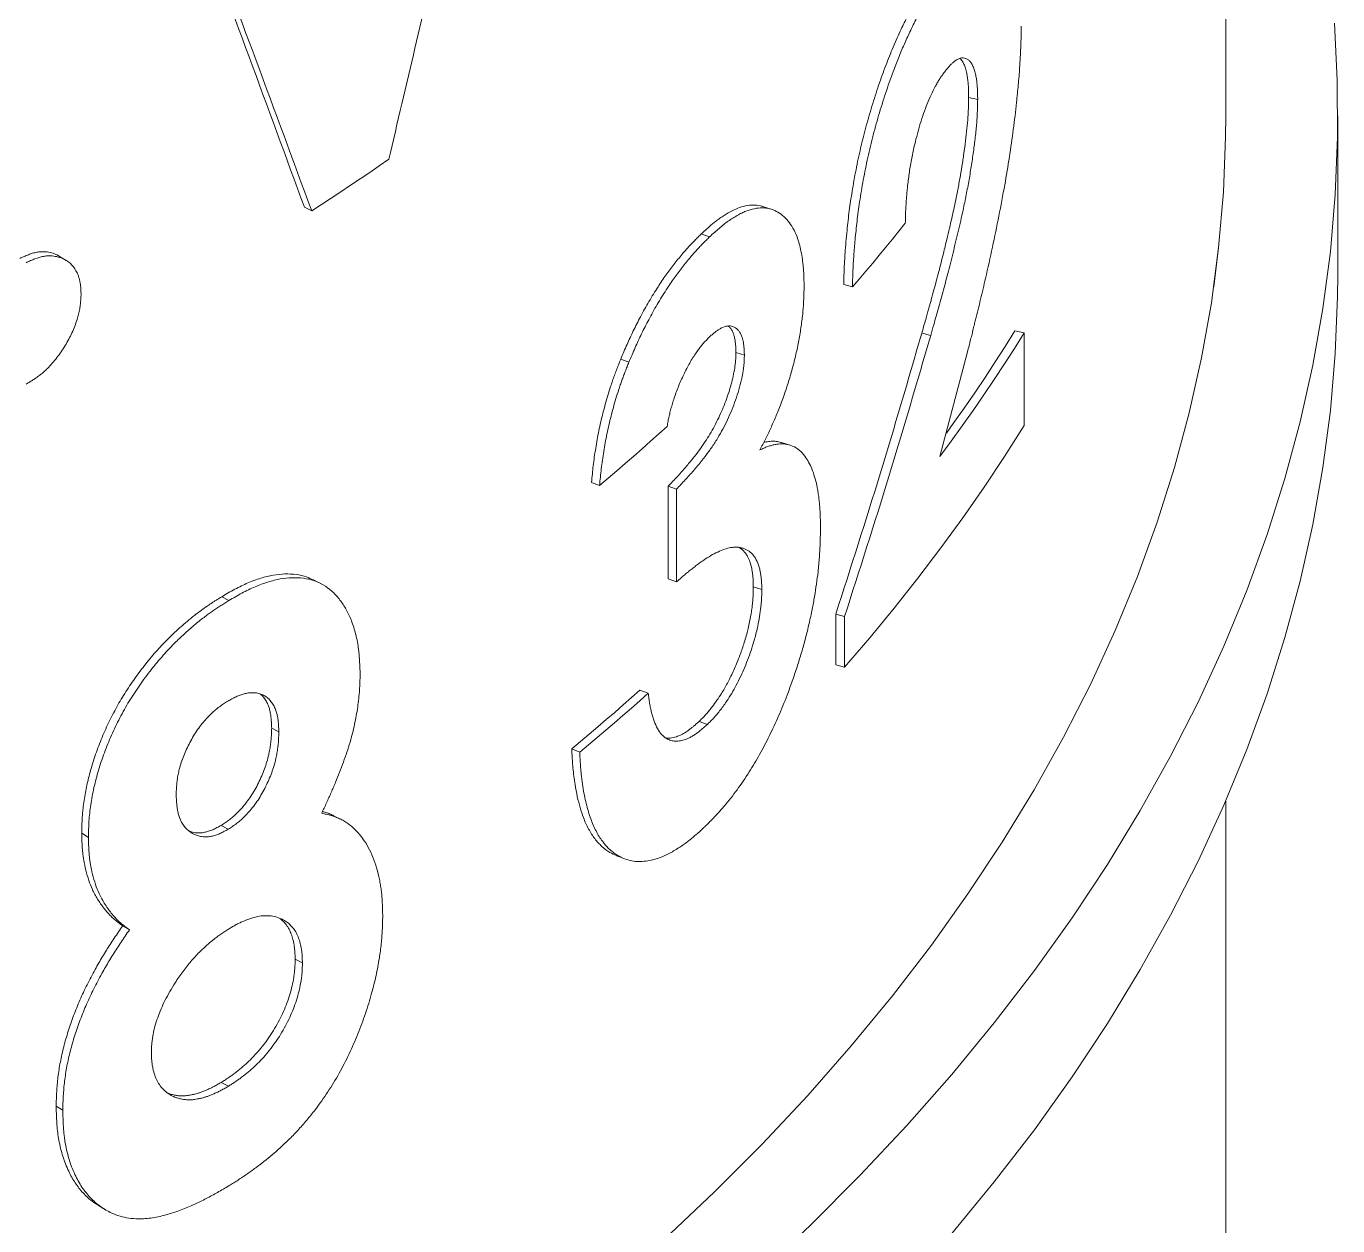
# Model space of a CAD drawing. Header units: millimetres. Extents: x 26816 to 90584, y 11074 to 56542.
# Drawn here: x 45334 to 45873, y 49420 to 49912 of the extents above; entities that cross this region are included whole.
import ezdxf

# ---------------------------------------------------------------- set-up
doc = ezdxf.new("R2010")
doc.units = ezdxf.units.MM
doc.layers.add('MAU_CAM', color=30, linetype='Continuous')
doc.layers.add('MAU_XANH_LUC', color=102, linetype='Continuous')

msp = doc.modelspace()

# ---------------------------------------------------------------- linework, layer by layer
at = {"layer": 'MAU_CAM', "linetype": 'Continuous', "lineweight": 0}
for p, q in [((45826.78, 49875.35), (45826.78, 50818.75)), ((45872.78, 49810.03), (45872.78, 49875.35)), ((45826.78, 48650.54), (45826.78, 49593.94))]:
    msp.add_line(p, q, dxfattribs=at)
at = {"layer": 'MAU_CAM', "linetype": 'Continuous', "lineweight": 0, "flags": 128}
for points in [[(45635.02, 49399.79), (45656.22, 49419.81), (45676.5, 49440.14), (45695.85, 49460.77), (45714.25, 49481.68), (45731.7, 49502.87), (45748.17, 49524.32), (45763.66, 49546), (45778.16, 49567.92), (45791.66, 49590.05), (45804.14, 49612.37), (45815.6, 49634.88), (45826.04, 49657.56), (45835.44, 49680.38), (45843.79, 49703.34), (45851.1, 49726.42), (45857.35, 49749.6), (45862.55, 49772.86), (45866.69, 49796.2), (45869.76, 49819.59), (45871.76, 49843.02), (45872.7, 49866.48), (45872.57, 49889.94), (45871.37, 49913.39)], [(45596.1, 49413.94), (45616.66, 49433.36), (45636.34, 49453.08), (45655.12, 49473.1), (45672.97, 49493.4), (45689.9, 49513.95), (45705.88, 49534.76), (45720.91, 49555.8), (45734.98, 49577.07), (45748.07, 49598.54), (45760.18, 49620.2), (45771.31, 49642.04), (45781.43, 49664.04), (45790.55, 49686.18), (45798.65, 49708.46), (45805.74, 49730.85), (45811.81, 49753.34), (45816.86, 49775.91), (45820.87, 49798.56), (45823.85, 49821.25), (45825.79, 49843.99), (45826.7, 49866.74), (45826.78, 49875.35)], [(45821.84, 49805.11), (45823.85, 49821.25), (45825.79, 49843.99), (45826.7, 49866.74), (45826.78, 49875.35)], [(45714.25, 49416.36), (45731.7, 49437.55), (45748.17, 49458.99), (45763.66, 49480.68), (45778.16, 49502.6), (45791.66, 49524.73), (45804.14, 49547.05), (45815.6, 49569.56), (45826.04, 49592.23), (45835.44, 49615.06), (45843.79, 49638.01), (45851.1, 49661.09), (45857.35, 49684.27), (45862.55, 49707.54), (45866.69, 49730.88), (45869.76, 49754.27), (45871.76, 49777.7), (45872.7, 49801.16), (45872.78, 49810.03)]]:
    msp.add_lwpolyline(points, dxfattribs=at)
at = {"layer": 'MAU_XANH_LUC', "linetype": 'Continuous', "lineweight": 0}
for p, q in [((45724.91, 49882.01), (45721.2, 49882.87)), ((45451.4, 49836.23), (45448.41, 49837.77)), ((45614.83, 49825.63), (45611.41, 49826.82)), ((45673.45, 49805.03), (45669.87, 49806.06)), ((45705.62, 49785.14), (45701.95, 49786.07)), ((45743.99, 49786.23), (45740.22, 49787)), ((45743.99, 49786.23), (45743.99, 49748.12)), ((45629.09, 49776.98), (45625.63, 49778.14)), ((45720.73, 49778.42), (45709.42, 49735.47)), ((45581.66, 49774.12), (45578.32, 49775.4)), ((45569.64, 49723.5), (45566.34, 49724.8)), ((45597.81, 49685.12), (45597.81, 49723.22)), ((45601.2, 49721.99), (45597.81, 49723.22)), ((45601.2, 49683.89), (45601.2, 49721.99)), ((45601.2, 49683.89), (45597.81, 49685.12)), ((45636.25, 49680.82), (45632.77, 49681.96)), ((45417.34, 49676.27), (45414.44, 49677.86)), ((45666.65, 49649.94), (45666.65, 49670.73)), ((45670.22, 49669.69), (45666.65, 49670.73)), ((45670.22, 49648.9), (45670.22, 49669.69)), ((45670.22, 49648.9), (45666.65, 49649.94)), ((45589.58, 49638.21), (45586.22, 49639.46)), ((45434.98, 49623.89), (45437.93, 49622.34)), ((45613.9, 49625.42), (45610.48, 49626.62)), ((45561.46, 49614.07), (45558.18, 49615.39)), ((45414.25, 49583.94), (45417.14, 49582.35)), ((45359.69, 49579.04), (45356.94, 49580.72)), ((45376.54, 49541.05), (45373.75, 49542.71)), ((45444.61, 49529.05), (45447.59, 49527.51)), ((45414.28, 49478.44), (45417.18, 49476.85)), ((45349.17, 49466.97), (45346.45, 49468.67))]:
    msp.add_line(p, q, dxfattribs=at)
at = {"layer": 'MAU_XANH_LUC', "linetype": 'Continuous', "lineweight": 0, "flags": 128}
for points in [[(45483.07, 49857.46), (45479.17, 49854.78), (45475.26, 49852.1), (45471.33, 49849.43), (45467.38, 49846.77), (45463.42, 49844.12), (45459.43, 49841.48), (45455.43, 49838.85), (45451.4, 49836.23)], [(45640.11, 49836.97), (45638.35, 49837.54), (45636.58, 49838.11)], [(45695.19, 49831.27), (45692.55, 49827.97), (45689.9, 49824.67), (45687.21, 49821.38), (45684.51, 49818.1), (45681.78, 49814.82), (45679.03, 49811.55), (45676.25, 49808.29), (45673.45, 49805.03)], [(45350.62, 49815.9), (45349.24, 49816.75), (45347.87, 49817.6)], [(45743.99, 49786.23), (45739.97, 49779.82), (45735.87, 49773.42), (45731.67, 49767.05), (45727.4, 49760.69), (45723.03, 49754.36), (45718.58, 49748.04), (45714.04, 49741.75), (45709.42, 49735.47)], [(45740.22, 49787), (45736.22, 49780.61), (45732.12, 49774.23), (45727.94, 49767.88), (45723.67, 49761.54), (45719.32, 49755.22), (45714.88, 49748.92), (45712.08, 49745.02)], [(45597.35, 49747.79), (45593.97, 49744.73), (45590.56, 49741.67), (45587.13, 49738.62), (45583.67, 49735.58), (45580.2, 49732.55), (45576.7, 49729.52), (45573.18, 49726.51), (45569.64, 49723.5)], [(45743.99, 49748.12), (45735.95, 49735.44), (45727.56, 49722.83), (45718.84, 49710.3), (45709.78, 49697.85), (45700.38, 49685.48), (45690.66, 49673.19), (45680.6, 49661), (45670.22, 49648.9)], [(45647.86, 49740.06), (45646.09, 49740.62), (45644.31, 49741.18)], [(45455.15, 49683.24), (45453.63, 49684.01), (45452.11, 49684.79)], [(45586.22, 49639.46), (45582.8, 49636.42), (45579.34, 49633.39), (45575.87, 49630.37), (45572.38, 49627.36), (45568.86, 49624.35), (45565.32, 49621.36), (45561.76, 49618.37), (45558.18, 49615.39)], [(45589.58, 49638.21), (45586.14, 49635.16), (45582.68, 49632.12), (45579.2, 49629.09), (45575.7, 49626.07), (45572.17, 49623.06), (45568.62, 49620.05), (45565.06, 49617.05), (45561.46, 49614.07)], [(45463.32, 49586.47), (45461.78, 49587.24), (45460.25, 49588.01)], [(45576.63, 49571.49), (45578.27, 49570.86), (45579.91, 49570.23)], [(45363.89, 49427.81), (45365.24, 49426.99), (45366.6, 49426.17)]]:
    msp.add_lwpolyline(points, dxfattribs=at)
at = {"layer": 'MAU_XANH_LUC', "linetype": 'Continuous', "lineweight": 0}
for points in [[(45545.53, 50132.48), (45538.83, 50101.82), (45525.44, 50040.49), (45504.61, 49948.81), (45490.25, 49887.91), (45483.07, 49857.46)], [(45448.41, 49837.77), (45440.87, 49858.34), (45425.79, 49899.49), (45402.5, 49961.57), (45386.54, 50003.2), (45378.56, 50024.02)], [(45451.4, 49836.23), (45443.84, 49856.79), (45428.72, 49897.92), (45405.37, 49959.96), (45389.36, 50001.57), (45381.36, 50022.37)], [(45666.65, 49670.73), (45672.79, 49689.88), (45685.08, 49728.19), (45696.33, 49766.77), (45701.95, 49786.07)], [(45670.22, 49669.69), (45676.38, 49688.86), (45688.7, 49727.2), (45699.98, 49765.83), (45705.62, 49785.14)]]:
    msp.add_open_spline(points, degree=3, dxfattribs=at)
for points, knots in [([(45669.87, 49806.06), (45669.9, 49806.97), (45669.94, 49808.48), (45670.01, 49810.53), (45670.07, 49812.15), (45670.14, 49813.64), (45670.2, 49815.03), (45670.28, 49816.38), (45670.36, 49817.72), (45670.52, 49820.08), (45670.79, 49823.59), (45671.33, 49829.33), (45672.11, 49836.2), (45673.33, 49844.52), (45674.87, 49853.1), (45676.76, 49861.94), (45678.95, 49870.67), (45681.44, 49879.31), (45684.18, 49887.8), (45687.09, 49895.96), (45690.21, 49903.7), (45693.19, 49910.36), (45695.98, 49916.09), (45698.58, 49921), (45700.95, 49925.1), (45703.04, 49928.53), (45704.39, 49930.62), (45705.33, 49932.01), (45705.91, 49932.85), (45706.55, 49933.77), (45707.37, 49934.93), (45707.98, 49935.78), (45708.35, 49936.29)], [0, 0, 0, 0, 0.021094, 0.035239, 0.047573, 0.058709, 0.069301, 0.079443, 0.089358, 0.099475, 0.132508, 0.167087, 0.225156, 0.280265, 0.341889, 0.402005, 0.460365, 0.519215, 0.578877, 0.637097, 0.693145, 0.751484, 0.794447, 0.836313, 0.882274, 0.912275, 0.940325, 0.949399, 0.958875, 0.969357, 0.981652, 1, 1, 1, 1]), ([(45673.45, 49805.03), (45673.48, 49806.05), (45673.54, 49808.09), (45673.65, 49811.12), (45673.78, 49814.15), (45673.97, 49817.2), (45674.2, 49820.33), (45674.59, 49824.95), (45675.21, 49831.09), (45676.25, 49839.21), (45677.66, 49847.87), (45679.48, 49857.03), (45681.65, 49866.27), (45684.19, 49875.48), (45687.03, 49884.55), (45689.77, 49892.43), (45692.35, 49899.08), (45694.66, 49904.56), (45697.15, 49910.05), (45699.79, 49915.47), (45702.59, 49920.7), (45704.78, 49924.45), (45706.36, 49927.04), (45707.31, 49928.54), (45708.26, 49930), (45709.2, 49931.39), (45710.15, 49932.75), (45711.09, 49934.07), (45711.72, 49934.95), (45712.03, 49935.39)], [0, 0, 0, 0, 0.023743, 0.047489, 0.070053, 0.093237, 0.116378, 0.139764, 0.194854, 0.249755, 0.312192, 0.37464, 0.437094, 0.499565, 0.562055, 0.624561, 0.666132, 0.70787, 0.749654, 0.796792, 0.843074, 0.890154, 0.905581, 0.92157, 0.93705, 0.952766, 0.968507, 0.984249, 1, 1, 1, 1]), ([(45742.77, 49912.1), (45742.77, 49911.17), (45742.75, 49909.36), (45742.7, 49906.62), (45742.61, 49903.83), (45742.48, 49900.95), (45742.33, 49898.04), (45742.06, 49893.77), (45741.59, 49888.05), (45740.76, 49879.61), (45739.57, 49869.74), (45737.96, 49858.43), (45735.98, 49846.54), (45733.64, 49834.16), (45730.99, 49821.35), (45728.45, 49809.97), (45726.12, 49800.05), (45724.58, 49793.68), (45723.52, 49789.43), (45722.98, 49787.27), (45722.43, 49785.06), (45721.9, 49782.97), (45721.33, 49780.74), (45720.95, 49779.27), (45720.73, 49778.42)], [0, 0, 0, 0, 0.023754, 0.046656, 0.069593, 0.093259, 0.116855, 0.139939, 0.194873, 0.249878, 0.333037, 0.416003, 0.499806, 0.593131, 0.685696, 0.77903, 0.841729, 0.903163, 0.918781, 0.9353, 0.950706, 0.967603, 0.981252, 1, 1, 1, 1]), ([(45724.91, 49882.01), (45724.9, 49882.8), (45724.87, 49884.36), (45724.79, 49886.62), (45724.63, 49888.72), (45724.37, 49890.67), (45724, 49892.59), (45723.49, 49894.44), (45722.82, 49896.11), (45722.02, 49897.4), (45721.11, 49898.34), (45720.09, 49898.94), (45718.98, 49899.17), (45717.78, 49899.04), (45716.65, 49898.57), (45715.61, 49897.89), (45714.7, 49897.15), (45713.77, 49896.24), (45712.83, 49895.19), (45711.87, 49894.04), (45711.23, 49893.23), (45710.91, 49892.83)], [0, 0, 0, 0, 0.050784, 0.100137, 0.148987, 0.198416, 0.249723, 0.312164, 0.374612, 0.437075, 0.499558, 0.562059, 0.624575, 0.687105, 0.749647, 0.79125, 0.832996, 0.874804, 0.916059, 0.957482, 1, 1, 1, 1]), ([(45721.2, 49882.87), (45721.18, 49883.66), (45721.16, 49885.24), (45721.08, 49887.49), (45720.92, 49889.6), (45720.66, 49891.52), (45720.28, 49893.46), (45719.77, 49895.32), (45719.11, 49896.96), (45718.39, 49898.18), (45717.85, 49898.69), (45717.62, 49898.91)], [0, 0, 0, 0, 0.105075, 0.210186, 0.308266, 0.410526, 0.516669, 0.648161, 0.774951, 0.90258, 1, 1, 1, 1]), ([(45710.91, 49892.83), (45710.62, 49892.41), (45710.04, 49891.59), (45709.16, 49890.28), (45708.3, 49888.85), (45707.15, 49886.8), (45705.75, 49883.99), (45704.15, 49880.29), (45702.68, 49876.3), (45701.33, 49872.15), (45700.11, 49867.91), (45698.9, 49863.15), (45697.78, 49857.88), (45696.83, 49852.24), (45696.24, 49847.79), (45695.91, 49844.47), (45695.71, 49842.19), (45695.54, 49839.93), (45695.4, 49837.71), (45695.3, 49835.54), (45695.23, 49833.4), (45695.2, 49831.99), (45695.19, 49831.27)], [0, 0, 0, 0, 0.0313112, 0.0626186, 0.0940387, 0.125224, 0.1877891, 0.2503238, 0.3128475, 0.3753686, 0.4378761, 0.5003676, 0.5834271, 0.6674694, 0.7501668, 0.78502, 0.8212895, 0.8575388, 0.893167, 0.9284185, 0.9638838, 1, 1, 1, 1]), ([(45701.95, 49786.07), (45702.29, 49787.26), (45702.89, 49789.36), (45703.68, 49792.15), (45704.32, 49794.4), (45704.86, 49796.35), (45705.37, 49798.18), (45706.05, 49800.66), (45706.9, 49803.74), (45707.92, 49807.55), (45708.9, 49811.25), (45709.88, 49815.02), (45710.98, 49819.44), (45712.14, 49824.19), (45713.29, 49828.97), (45714.24, 49833.08), (45715.08, 49836.89), (45715.87, 49840.63), (45716.72, 49844.83), (45717.59, 49849.47), (45718.46, 49854.63), (45719.24, 49859.79), (45719.94, 49865.01), (45720.51, 49869.98), (45720.81, 49873.45), (45720.94, 49875.49), (45720.99, 49876.32), (45721.03, 49877.16), (45721.07, 49878.05), (45721.1, 49878.99), (45721.13, 49880.02), (45721.16, 49881.32), (45721.18, 49882.28), (45721.2, 49882.87)], [0, 0, 0, 0, 0.036702, 0.064687, 0.086017, 0.105925, 0.124497, 0.142146, 0.18206, 0.219088, 0.258723, 0.295151, 0.334148, 0.392979, 0.439676, 0.479109, 0.517308, 0.555021, 0.592279, 0.644256, 0.695418, 0.749613, 0.802941, 0.856976, 0.906128, 0.915318, 0.924443, 0.933887, 0.94382, 0.954633, 0.96628, 0.979461, 1, 1, 1, 1]), ([(45705.62, 49785.14), (45706.03, 49786.6), (45706.79, 49789.24), (45707.9, 49793.16), (45708.95, 49796.94), (45710.03, 49800.84), (45711.1, 49804.77), (45712.14, 49808.67), (45713.19, 49812.69), (45714.25, 49816.84), (45715.32, 49821.2), (45716.39, 49825.59), (45717.43, 49829.97), (45718.55, 49834.94), (45719.74, 49840.52), (45720.96, 49846.72), (45722.03, 49852.89), (45722.81, 49858.01), (45723.37, 49862.06), (45723.76, 49865.09), (45724.1, 49868.04), (45724.39, 49870.98), (45724.61, 49873.83), (45724.77, 49876.62), (45724.86, 49879.34), (45724.89, 49881.12), (45724.91, 49882.01)], [0, 0, 0, 0, 0.044823, 0.081329, 0.120535, 0.160839, 0.20101, 0.240884, 0.280182, 0.323568, 0.367341, 0.412593, 0.456566, 0.500205, 0.562706, 0.625199, 0.687678, 0.750153, 0.782281, 0.812627, 0.844776, 0.875091, 0.906319, 0.937544, 0.968771, 1, 1, 1, 1]), ([(45611.41, 49826.82), (45611.86, 49827.24), (45612.61, 49827.93), (45613.62, 49828.85), (45614.42, 49829.56), (45615.15, 49830.2), (45615.84, 49830.79), (45616.51, 49831.34), (45618.18, 49832.66), (45620.74, 49834.47), (45624.05, 49836.35), (45627.28, 49837.78), (45630.43, 49838.54), (45633.53, 49838.76), (45635.56, 49838.53), (45636.5, 49838.11), (45636.58, 49838.08)], [0, 0, 0, 0, 0.0490055, 0.0811149, 0.1094249, 0.1355303, 0.160435, 0.1846026, 0.2090115, 0.3430664, 0.4687897, 0.5852853, 0.7223068, 0.8564321, 0.9884752, 1, 1, 1, 1]), ([(45614.83, 49825.63), (45615.47, 49826.22), (45616.76, 49827.41), (45618.68, 49829.12), (45620.59, 49830.69), (45622.47, 49832.09), (45624.33, 49833.33), (45626.17, 49834.43), (45627.99, 49835.39), (45630.36, 49836.46), (45633.21, 49837.26), (45636.47, 49837.68), (45639.48, 49837.28), (45642.25, 49836.17), (45644.82, 49834.53), (45647.1, 49832.2), (45649.1, 49829.26), (45650.59, 49826.07), (45651.65, 49822.83), (45652.37, 49819.75), (45652.84, 49816.93), (45653.14, 49814.55), (45653.33, 49812.74), (45653.46, 49810.9), (45653.54, 49809), (45653.58, 49807.03), (45653.6, 49805.68), (45653.61, 49805)], [0, 0, 0, 0, 0.031297, 0.062593, 0.094007, 0.12518, 0.155881, 0.187762, 0.219179, 0.250337, 0.312877, 0.375413, 0.437922, 0.500427, 0.562919, 0.62539, 0.68795, 0.750281, 0.791925, 0.832942, 0.875143, 0.896917, 0.917717, 0.937572, 0.958146, 0.978802, 1, 1, 1, 1]), ([(45578.32, 49775.4), (45578.75, 49776.4), (45579.6, 49778.42), (45580.87, 49781.35), (45582.16, 49784.22), (45583.5, 49787.04), (45584.93, 49789.92), (45587.03, 49793.99), (45589.89, 49799.16), (45593.42, 49804.83), (45596.83, 49809.89), (45600.16, 49814.36), (45602.84, 49817.66), (45604.87, 49820.03), (45606.16, 49821.47), (45607.44, 49822.84), (45608.74, 49824.18), (45610.08, 49825.51), (45610.96, 49826.39), (45611.41, 49826.82)], [0, 0, 0, 0, 0.047538, 0.095088, 0.139243, 0.184826, 0.23249, 0.281345, 0.38931, 0.499987, 0.594361, 0.684506, 0.781347, 0.818505, 0.854375, 0.888699, 0.925645, 0.962819, 1, 1, 1, 1]), ([(45581.66, 49774.12), (45582.09, 49775.13), (45582.94, 49777.14), (45584.21, 49780.09), (45585.52, 49783), (45586.87, 49785.84), (45588.3, 49788.7), (45590.4, 49792.74), (45593.26, 49797.92), (45596.8, 49803.59), (45600.22, 49808.66), (45603.54, 49813.12), (45606.21, 49816.4), (45608.24, 49818.77), (45609.54, 49820.23), (45610.85, 49821.63), (45612.16, 49822.98), (45613.5, 49824.31), (45614.38, 49825.19), (45614.83, 49825.63)], [0, 0, 0, 0, 0.047502, 0.095015, 0.139603, 0.186535, 0.232811, 0.281177, 0.389118, 0.499796, 0.594192, 0.684368, 0.780389, 0.816644, 0.853582, 0.88865, 0.925613, 0.962806, 1, 1, 1, 1]), ([(45331.5, 49816.73), (45332.1, 49817.01), (45333.3, 49817.56), (45335.07, 49818.31), (45336.82, 49818.91), (45338.51, 49819.31), (45340.53, 49819.57), (45342.81, 49819.49), (45345.21, 49818.9), (45346.91, 49818.24), (45347.71, 49817.67), (45347.85, 49817.57)], [0, 0, 0, 0, 0.0980198, 0.1960359, 0.2894017, 0.3858404, 0.4820656, 0.6395716, 0.8031404, 0.9639161, 1, 1, 1, 1]), ([(45334.17, 49815.01), (45334.78, 49815.29), (45335.97, 49815.84), (45337.74, 49816.59), (45339.49, 49817.2), (45341.21, 49817.61), (45343.23, 49817.87), (45345.51, 49817.78), (45347.94, 49817.22), (45350.54, 49816.09), (45353.09, 49814.14), (45354.73, 49811.65), (45355.6, 49809.58), (45356.02, 49808.24), (45356.32, 49806.82), (45356.51, 49805.32), (45356.62, 49803.75), (45356.67, 49802.69), (45356.69, 49802.15)], [0, 0, 0, 0, 0.05093, 0.10042, 0.150355, 0.200446, 0.250415, 0.332207, 0.41711, 0.500534, 0.625401, 0.750174, 0.792056, 0.833723, 0.875092, 0.91625, 0.957579, 1, 1, 1, 1]), ([(45653.61, 49805), (45653.59, 49804.14), (45653.56, 49802.42), (45653.47, 49799.84), (45653.33, 49797.24), (45653.11, 49794.57), (45652.81, 49791.8), (45652.3, 49787.99), (45651.52, 49783.18), (45650.3, 49777.33), (45648.81, 49771.45), (45647.11, 49765.58), (45645.15, 49759.78), (45643.39, 49755.19), (45641.97, 49751.71), (45640.95, 49749.35), (45639.91, 49747.04), (45638.84, 49744.77), (45637.74, 49742.54), (45636.61, 49740.32), (45635.85, 49738.85), (45635.47, 49738.11)], [0, 0, 0, 0, 0.042411, 0.08374, 0.124913, 0.165123, 0.206727, 0.249832, 0.334064, 0.416141, 0.499684, 0.583618, 0.665287, 0.749717, 0.785663, 0.821258, 0.857035, 0.892348, 0.928044, 0.963808, 1, 1, 1, 1]), ([(45356.69, 49802.15), (45356.66, 49801.47), (45356.61, 49800.12), (45356.45, 49798.1), (45356.16, 49796.03), (45355.69, 49793.89), (45354.77, 49790.62), (45353.09, 49786.21), (45350.23, 49780.91), (45346.84, 49775.93), (45343.81, 49772.44), (45341.5, 49770.25), (45340.08, 49769.04), (45338.63, 49767.94), (45337.16, 49766.96), (45335.68, 49766.05), (45334.68, 49765.48), (45334.17, 49765.18)], [0, 0, 0, 0, 0.050812, 0.100181, 0.149024, 0.19845, 0.249862, 0.374669, 0.499566, 0.624539, 0.749517, 0.791325, 0.833127, 0.874738, 0.916011, 0.957456, 1, 1, 1, 1]), ([(45629.09, 49776.98), (45629.07, 49777.56), (45629.03, 49778.7), (45628.93, 49780.37), (45628.75, 49781.93), (45628.47, 49783.36), (45628.06, 49784.74), (45627.48, 49786.02), (45626.73, 49787.13), (45625.87, 49787.99), (45624.58, 49788.82), (45622.73, 49789.24), (45620.7, 49788.73), (45619.1, 49787.93), (45618.02, 49787.25), (45616.92, 49786.41), (45615.8, 49785.45), (45615.03, 49784.77), (45614.65, 49784.43)], [0, 0, 0, 0, 0.050794, 0.100148, 0.149897, 0.199891, 0.249787, 0.31224, 0.374715, 0.437209, 0.499721, 0.624621, 0.74958, 0.799445, 0.849539, 0.898123, 0.949058, 1, 1, 1, 1]), ([(45625.63, 49778.14), (45625.61, 49778.72), (45625.57, 49779.88), (45625.47, 49781.54), (45625.29, 49783.1), (45625.01, 49784.51), (45624.6, 49785.9), (45624.02, 49787.16), (45623.31, 49788.32), (45622.68, 49788.76), (45622.37, 49788.97)], [0, 0, 0, 0, 0.116731, 0.233442, 0.344487, 0.459372, 0.574019, 0.715426, 0.860956, 1, 1, 1, 1]), ([(45614.65, 49784.43), (45614.27, 49784.03), (45613.5, 49783.24), (45612.35, 49782), (45611.22, 49780.66), (45610.09, 49779.18), (45608.43, 49776.81), (45606.3, 49773.31), (45603.87, 49768.52), (45601.66, 49763.48), (45600.2, 49759.27), (45599.23, 49756.11), (45598.66, 49754.03), (45598.17, 49751.95), (45597.75, 49749.89), (45597.49, 49748.49), (45597.35, 49747.79)], [0, 0, 0, 0, 0.050913, 0.100378, 0.15003, 0.200194, 0.250354, 0.375353, 0.500345, 0.625275, 0.750157, 0.800562, 0.850599, 0.898361, 0.949193, 1, 1, 1, 1]), ([(45597.81, 49723.22), (45598.41, 49723.85), (45599.41, 49724.9), (45600.76, 49726.35), (45601.84, 49727.51), (45602.81, 49728.57), (45603.71, 49729.58), (45604.57, 49730.56), (45605.4, 49731.52), (45606.74, 49733.11), (45608.54, 49735.32), (45610.82, 49738.33), (45612.95, 49741.36), (45614.97, 49744.56), (45616.81, 49747.86), (45618.53, 49751.24), (45620.09, 49754.68), (45621.46, 49758.13), (45622.67, 49761.61), (45623.7, 49765.05), (45624.52, 49768.43), (45624.99, 49770.93), (45625.24, 49772.59), (45625.35, 49773.42), (45625.44, 49774.22), (45625.51, 49775.01), (45625.56, 49775.85), (45625.6, 49776.9), (45625.62, 49777.67), (45625.63, 49778.14)], [0, 0, 0, 0, 0.047586, 0.080389, 0.108747, 0.134353, 0.158638, 0.182033, 0.204542, 0.226423, 0.291761, 0.35314, 0.417341, 0.473824, 0.531404, 0.588573, 0.641782, 0.694552, 0.74683, 0.797488, 0.846685, 0.896687, 0.91001, 0.922849, 0.935225, 0.947505, 0.960959, 0.976269, 1, 1, 1, 1]), ([(45566.34, 49724.8), (45566.44, 49725.96), (45566.65, 49728.23), (45567, 49731.66), (45567.47, 49735.19), (45568.01, 49738.78), (45568.63, 49742.39), (45569.32, 49745.98), (45570.37, 49750.8), (45571.92, 49756.87), (45573.61, 49762.51), (45574.92, 49766.44), (45575.71, 49768.66), (45576.54, 49770.88), (45577.41, 49773.12), (45578.02, 49774.64), (45578.32, 49775.4)], [0, 0, 0, 0, 0.072286, 0.142071, 0.212957, 0.287372, 0.358149, 0.428644, 0.500043, 0.640296, 0.781179, 0.825553, 0.868324, 0.910395, 0.955137, 1, 1, 1, 1]), ([(45569.64, 49723.5), (45569.74, 49724.65), (45569.95, 49726.93), (45570.31, 49730.39), (45570.77, 49733.9), (45571.32, 49737.46), (45571.93, 49741.06), (45572.63, 49744.68), (45573.69, 49749.51), (45575.24, 49755.59), (45576.89, 49761.1), (45578.12, 49764.79), (45578.78, 49766.66), (45579.45, 49768.51), (45580.16, 49770.36), (45580.91, 49772.24), (45581.41, 49773.49), (45581.66, 49774.12)], [0, 0, 0, 0, 0.072256, 0.142624, 0.213716, 0.286108, 0.35739, 0.42856, 0.499888, 0.640143, 0.781057, 0.818164, 0.85415, 0.889621, 0.926127, 0.9628, 1, 1, 1, 1]), ([(45601.2, 49721.99), (45601.79, 49722.62), (45602.99, 49723.87), (45604.74, 49725.74), (45606.47, 49727.63), (45608.18, 49729.57), (45609.9, 49731.6), (45611.94, 49734.1), (45614.26, 49737.14), (45616.82, 49740.8), (45619.15, 49744.64), (45621.23, 49748.55), (45623.08, 49752.43), (45624.75, 49756.5), (45626.22, 49760.69), (45627.45, 49764.94), (45628.19, 49768.32), (45628.62, 49770.81), (45628.84, 49772.43), (45628.99, 49773.99), (45629.06, 49775.49), (45629.08, 49776.48), (45629.09, 49776.98)], [0, 0, 0, 0, 0.047588, 0.095181, 0.14078, 0.186938, 0.234087, 0.281755, 0.354836, 0.427819, 0.500473, 0.562991, 0.625481, 0.687947, 0.750389, 0.812798, 0.875182, 0.900409, 0.925439, 0.949962, 0.974612, 1, 1, 1, 1]), ([(45635.47, 49738.11), (45636.01, 49738.36), (45637.07, 49738.87), (45638.63, 49739.52), (45640.17, 49739.99), (45641.68, 49740.33), (45643.14, 49740.56), (45644.54, 49740.62), (45646.51, 49740.47), (45648.96, 49739.82), (45651.66, 49738.16), (45653.82, 49735.85), (45655.51, 49733.15), (45656.87, 49730.38), (45657.97, 49727.13), (45658.74, 49724.15), (45659.23, 49721.57), (45659.54, 49719.55), (45659.8, 49717.45), (45660, 49715.27), (45660.16, 49713.03), (45660.26, 49710.72), (45660.32, 49708.35), (45660.34, 49706.76), (45660.35, 49705.96)], [0, 0, 0, 0, 0.0362009, 0.0712889, 0.1068357, 0.1442552, 0.1795318, 0.2140261, 0.250321, 0.3335896, 0.4172872, 0.5003254, 0.5628111, 0.6252819, 0.6877418, 0.7501929, 0.781122, 0.8126494, 0.8437016, 0.8751012, 0.9062201, 0.93755, 0.9687747, 1, 1, 1, 1]), ([(45637.04, 49741.18), (45637.09, 49741.2), (45637.6, 49741.34), (45638.82, 49741.56), (45640.67, 49741.76), (45642.6, 49741.67), (45643.75, 49741.27), (45644.28, 49741.09)], [0, 0, 0, 0, 0.017562, 0.193831, 0.474042, 0.756066, 1, 1, 1, 1]), ([(45660.35, 49705.96), (45660.33, 49704.98), (45660.3, 49703.02), (45660.22, 49700.11), (45660.1, 49697.15), (45659.92, 49694.16), (45659.67, 49691.12), (45659.28, 49687.45), (45658.71, 49683.04), (45657.92, 49677.92), (45656.92, 49672.5), (45655.68, 49666.8), (45654.23, 49660.85), (45652.58, 49654.89), (45650.73, 49648.98), (45648.75, 49643.12), (45646.29, 49636.37), (45643.21, 49628.84), (45639.44, 49620.73), (45635.41, 49613.01), (45630.96, 49605.54), (45626.11, 49598.45), (45622.18, 49593.44), (45619.49, 49590.31), (45618.12, 49588.78), (45616.73, 49587.29), (45615.33, 49585.86), (45613.9, 49584.43), (45612.95, 49583.49), (45612.47, 49583.03)], [0, 0, 0, 0, 0.023739, 0.047477, 0.070158, 0.093779, 0.11678, 0.139217, 0.175965, 0.213232, 0.24972, 0.29128, 0.333255, 0.374632, 0.416183, 0.4581, 0.499618, 0.562116, 0.624633, 0.687163, 0.749706, 0.819715, 0.889927, 0.908195, 0.926548, 0.94428, 0.962777, 0.981388, 1, 1, 1, 1]), ([(45636.25, 49680.82), (45636.23, 49681.44), (45636.21, 49682.65), (45636.13, 49684.42), (45635.96, 49686.08), (45635.71, 49687.64), (45635.25, 49689.86), (45634.4, 49692.46), (45632.88, 49694.87), (45631.08, 49696.65), (45629.19, 49697.53), (45627.46, 49698.09), (45625.86, 49698.22), (45623.92, 49698.13), (45621.59, 49697.65), (45618.84, 49696.56), (45616.03, 49695.2), (45613.64, 49693.7), (45611.69, 49692.37), (45610.21, 49691.31), (45608.72, 49690.19), (45607.23, 49689.04), (45605.73, 49687.83), (45604.22, 49686.56), (45602.71, 49685.23), (45601.7, 49684.34), (45601.2, 49683.89)], [0, 0, 0, 0, 0.02538, 0.049921, 0.07467, 0.099869, 0.12482, 0.187189, 0.249588, 0.312013, 0.374494, 0.416194, 0.457413, 0.499522, 0.562039, 0.624586, 0.687136, 0.749696, 0.780002, 0.812269, 0.843557, 0.874845, 0.906133, 0.937422, 0.968711, 1, 1, 1, 1]), ([(45632.77, 49681.96), (45632.75, 49682.55), (45632.73, 49683.51), (45632.68, 49684.78), (45632.62, 49685.78), (45632.53, 49686.71), (45632.42, 49687.61), (45632.28, 49688.5), (45631.98, 49690.08), (45631.42, 49692.18), (45630.53, 49694.23), (45629.55, 49695.72), (45628.6, 49696.84), (45627.69, 49697.63), (45627.08, 49697.96), (45626.85, 49698.09)], [0, 0, 0, 0, 0.0720911, 0.1187473, 0.1605335, 0.2009852, 0.2425163, 0.285038, 0.3286072, 0.4781088, 0.6234306, 0.7272811, 0.8351667, 0.9361914, 1, 1, 1, 1]), ([(45414.44, 49677.86), (45415.35, 49678.38), (45417.16, 49679.42), (45419.87, 49680.93), (45422.56, 49682.32), (45425.22, 49683.53), (45427.86, 49684.58), (45430.48, 49685.46), (45433.05, 49686.18), (45436.41, 49686.9), (45440.45, 49687.31), (45445.05, 49687.05), (45448.97, 49686.25), (45451.17, 49685.16), (45452.07, 49684.71)], [0, 0, 0, 0, 0.064868, 0.129736, 0.194525, 0.259194, 0.323545, 0.388737, 0.454309, 0.51816, 0.647709, 0.777183, 0.907903, 1, 1, 1, 1]), ([(45417.34, 49676.27), (45418.25, 49676.79), (45420.06, 49677.83), (45422.77, 49679.35), (45425.48, 49680.74), (45428.15, 49681.96), (45430.79, 49683.01), (45433.42, 49683.9), (45436, 49684.62), (45439.37, 49685.35), (45443.42, 49685.76), (45448.03, 49685.53), (45452.33, 49684.57), (45456.24, 49682.82), (45459.7, 49680.26), (45462.73, 49677.03), (45465.34, 49673.19), (45467.58, 49668.59), (45469.42, 49663.23), (45470.36, 49658.54), (45470.78, 49655.21), (45470.94, 49653.46), (45471.06, 49651.67), (45471.15, 49649.84), (45471.23, 49647.98), (45471.27, 49646.73), (45471.29, 49646.11)], [0, 0, 0, 0, 0.031301, 0.062601, 0.093899, 0.125196, 0.156276, 0.187785, 0.21946, 0.250366, 0.312911, 0.375447, 0.437963, 0.500459, 0.562937, 0.625404, 0.687508, 0.750302, 0.820265, 0.890131, 0.908329, 0.926383, 0.94442, 0.96287, 0.981435, 1, 1, 1, 1]), ([(45610.48, 49626.62), (45610.83, 49626.97), (45611.42, 49627.55), (45612.23, 49628.36), (45612.87, 49629.04), (45613.48, 49629.71), (45614.09, 49630.41), (45614.7, 49631.14), (45615.32, 49631.9), (45616.37, 49633.25), (45617.84, 49635.26), (45619.92, 49638.41), (45622.17, 49642.3), (45624.51, 49647.09), (45626.3, 49651.31), (45627.59, 49654.67), (45628.46, 49657.19), (45629.27, 49659.79), (45630.03, 49662.39), (45630.69, 49664.98), (45631.25, 49667.58), (45631.77, 49670.23), (45632.18, 49672.93), (45632.4, 49674.99), (45632.55, 49676.51), (45632.62, 49677.35), (45632.67, 49678.13), (45632.71, 49678.91), (45632.74, 49679.73), (45632.76, 49680.76), (45632.76, 49681.51), (45632.77, 49681.96)], [0, 0, 0, 0, 0.030712, 0.051118, 0.069334, 0.086696, 0.10442, 0.122379, 0.140587, 0.158788, 0.215952, 0.272682, 0.351269, 0.434052, 0.519502, 0.558907, 0.595759, 0.638259, 0.680954, 0.717085, 0.758964, 0.802852, 0.84236, 0.889501, 0.904673, 0.918663, 0.931978, 0.945057, 0.959261, 0.975294, 1, 1, 1, 1]), ([(45356.94, 49580.72), (45356.97, 49581.52), (45357, 49582.85), (45357.07, 49584.64), (45357.13, 49586.07), (45357.2, 49587.38), (45357.29, 49588.6), (45357.39, 49589.78), (45357.68, 49592.66), (45358.37, 49597.19), (45359.74, 49603.46), (45361.55, 49609.88), (45363.85, 49616.6), (45366.72, 49623.5), (45369.97, 49630.18), (45373.61, 49636.63), (45377.67, 49642.84), (45382.06, 49648.84), (45386.72, 49654.53), (45391.79, 49660.03), (45397.31, 49665.27), (45402.1, 49669.29), (45405.83, 49672.12), (45407.87, 49673.56), (45409.37, 49674.57), (45410.36, 49675.23), (45411.44, 49675.94), (45412.82, 49676.82), (45413.83, 49677.47), (45414.44, 49677.86)], [0, 0, 0, 0, 0.022884, 0.037883, 0.051128, 0.063263, 0.074715, 0.085432, 0.095908, 0.154447, 0.207826, 0.261876, 0.322557, 0.382611, 0.44219, 0.499548, 0.557811, 0.617962, 0.677142, 0.735889, 0.80318, 0.872011, 0.901365, 0.931397, 0.94185, 0.952912, 0.965093, 0.979118, 1, 1, 1, 1]), ([(45359.69, 49579.04), (45359.72, 49580.14), (45359.78, 49582.32), (45359.93, 49585.63), (45360.2, 49589), (45360.65, 49592.43), (45361.24, 49595.92), (45361.98, 49599.45), (45362.85, 49603.01), (45364.19, 49607.79), (45366.19, 49613.8), (45369.11, 49620.98), (45372.51, 49628.08), (45376.4, 49635), (45380.76, 49641.62), (45385.43, 49647.93), (45390.39, 49653.87), (45395.13, 49658.87), (45399.57, 49663.06), (45403.61, 49666.56), (45406.87, 49669.15), (45409.28, 49670.92), (45410.87, 49672.04), (45412.47, 49673.12), (45414.08, 49674.18), (45415.71, 49675.23), (45416.8, 49675.92), (45417.34, 49676.27)], [0, 0, 0, 0, 0.031216, 0.062432, 0.093645, 0.12486, 0.15585, 0.187295, 0.218422, 0.249739, 0.312175, 0.374623, 0.437085, 0.499558, 0.562056, 0.624577, 0.687118, 0.749655, 0.795996, 0.843472, 0.889924, 0.908061, 0.926079, 0.944274, 0.962773, 0.981386, 1, 1, 1, 1]), ([(45613.9, 49625.42), (45614.39, 49625.9), (45615.35, 49626.85), (45616.8, 49628.38), (45618.22, 49630.04), (45619.64, 49631.84), (45621.03, 49633.75), (45622.62, 49636.1), (45624.39, 49638.95), (45626.26, 49642.43), (45628.02, 49646.09), (45629.65, 49649.89), (45631.18, 49653.78), (45632.35, 49657.35), (45633.28, 49660.47), (45634.01, 49663.16), (45634.69, 49666.26), (45635.39, 49669.8), (45635.79, 49672.99), (45636.04, 49675.49), (45636.18, 49677.33), (45636.23, 49679.1), (45636.24, 49680.25), (45636.25, 49680.82)], [0, 0, 0, 0, 0.042504, 0.083177, 0.125177, 0.166858, 0.20863, 0.250333, 0.312881, 0.375406, 0.437929, 0.500441, 0.562933, 0.625395, 0.667382, 0.708565, 0.750314, 0.812741, 0.875147, 0.906362, 0.937574, 0.968785, 1, 1, 1, 1]), ([(45471.29, 49646.11), (45471.26, 49645.01), (45471.22, 49642.82), (45471.07, 49639.49), (45470.76, 49636.06), (45470.32, 49632.56), (45469.73, 49629), (45469.02, 49625.41), (45468.17, 49621.77), (45466.77, 49616.61), (45464.5, 49609.87), (45462.06, 49603.69), (45460.32, 49599.54), (45459.41, 49597.44), (45458.47, 49595.33), (45457.5, 49593.22), (45456.51, 49591.08), (45455.84, 49589.65), (45455.51, 49588.94)], [0, 0, 0, 0, 0.062479, 0.124955, 0.187078, 0.249906, 0.312388, 0.374873, 0.437363, 0.499858, 0.639038, 0.780168, 0.816415, 0.852784, 0.888644, 0.92561, 0.962804, 1, 1, 1, 1]), ([(45437.93, 49622.34), (45437.9, 49623.01), (45437.84, 49624.35), (45437.71, 49626.31), (45437.47, 49628.18), (45437.1, 49629.92), (45436.56, 49631.66), (45435.77, 49633.33), (45434.71, 49634.88), (45433.47, 49636.2), (45432.06, 49637.23), (45430.49, 49637.95), (45428.76, 49638.37), (45426.9, 49638.48), (45425.07, 49638.3), (45423.31, 49637.88), (45421.66, 49637.32), (45419.96, 49636.57), (45418.24, 49635.68), (45417.07, 49635.03), (45416.48, 49634.71)], [0, 0, 0, 0, 0.050784, 0.101564, 0.150717, 0.20101, 0.249726, 0.310825, 0.374608, 0.438055, 0.499558, 0.56178, 0.624573, 0.687267, 0.749654, 0.799278, 0.849426, 0.898166, 0.949083, 1, 1, 1, 1]), ([(45434.98, 49623.89), (45434.95, 49624.56), (45434.89, 49625.91), (45434.75, 49627.87), (45434.52, 49629.74), (45434.15, 49631.48), (45433.61, 49633.22), (45432.83, 49634.89), (45431.75, 49636.43), (45430.85, 49637.47), (45430.26, 49637.9), (45430.14, 49637.98)], [0, 0, 0, 0, 0.1120696, 0.2241265, 0.3325905, 0.4435618, 0.5510424, 0.6858172, 0.8264809, 0.9663683, 1, 1, 1, 1]), ([(45589.58, 49638.21), (45589.68, 49637.5), (45589.86, 49636.11), (45590.17, 49634.07), (45590.53, 49632.11), (45590.97, 49630.24), (45591.48, 49628.46), (45592.26, 49626.23), (45593.35, 49623.61), (45595.07, 49621.19), (45596.95, 49619.62), (45598.88, 49618.76), (45600.79, 49618.46), (45602.81, 49618.61), (45604.63, 49619.1), (45606.19, 49619.76), (45607.45, 49620.42), (45608.73, 49621.21), (45610.01, 49622.13), (45611.3, 49623.16), (45612.6, 49624.27), (45613.46, 49625.04), (45613.9, 49625.42)], [0, 0, 0, 0, 0.042394, 0.083631, 0.124881, 0.166422, 0.207735, 0.249775, 0.33346, 0.416282, 0.499544, 0.562039, 0.624555, 0.687089, 0.749638, 0.785309, 0.821139, 0.856878, 0.892315, 0.928023, 0.963797, 1, 1, 1, 1]), ([(45416.48, 49634.71), (45415.91, 49634.33), (45414.77, 49633.58), (45413.09, 49632.39), (45411.43, 49631.05), (45409.81, 49629.56), (45408.09, 49627.77), (45406.32, 49625.69), (45403.93, 49622.48), (45401.81, 49618.96), (45399.99, 49615.31), (45398.42, 49611.62), (45397.27, 49608.07), (45396.53, 49604.77), (45396.17, 49602.64), (45395.94, 49600.55), (45395.82, 49598.49), (45395.78, 49597.11), (45395.75, 49596.43)], [0, 0, 0, 0, 0.050943, 0.101876, 0.150084, 0.200264, 0.250422, 0.312388, 0.374241, 0.500408, 0.563022, 0.625399, 0.750174, 0.800177, 0.850074, 0.898388, 0.949196, 1, 1, 1, 1]), ([(45414.25, 49583.94), (45414.83, 49584.33), (45416.01, 49585.11), (45417.74, 49586.34), (45419.44, 49587.74), (45421.09, 49589.3), (45422.85, 49591.19), (45424.66, 49593.39), (45426.45, 49595.9), (45428.09, 49598.58), (45429.57, 49601.38), (45430.91, 49604.25), (45432.44, 49608.12), (45433.53, 49611.8), (45434.22, 49615.21), (45434.56, 49617.42), (45434.77, 49619.6), (45434.9, 49621.75), (45434.95, 49623.18), (45434.98, 49623.89)], [0, 0, 0, 0, 0.050865, 0.101716, 0.149765, 0.199903, 0.250059, 0.313338, 0.375052, 0.436258, 0.500057, 0.562918, 0.625067, 0.749915, 0.79928, 0.849463, 0.89828, 0.949142, 1, 1, 1, 1]), ([(45417.14, 49582.35), (45417.73, 49582.74), (45418.92, 49583.52), (45420.65, 49584.76), (45422.35, 49586.15), (45424.01, 49587.72), (45425.77, 49589.62), (45427.58, 49591.81), (45429.38, 49594.33), (45431.02, 49597.01), (45432.51, 49599.81), (45433.85, 49602.69), (45435.39, 49606.55), (45436.48, 49610.24), (45437.17, 49613.65), (45437.51, 49615.86), (45437.72, 49618.05), (45437.85, 49620.19), (45437.9, 49621.62), (45437.93, 49622.34)], [0, 0, 0, 0, 0.050936, 0.101859, 0.149972, 0.200172, 0.250381, 0.313717, 0.375469, 0.436694, 0.500496, 0.563342, 0.625462, 0.750208, 0.799521, 0.849647, 0.898406, 0.949204, 1, 1, 1, 1]), ([(45596.86, 49619.87), (45597.45, 49619.81), (45598.82, 49619.7), (45600.95, 49620.21), (45603.12, 49621.1), (45605.17, 49622.29), (45606.72, 49623.43), (45607.76, 49624.28), (45608.28, 49624.71), (45608.85, 49625.19), (45609.59, 49625.83), (45610.14, 49626.32), (45610.48, 49626.62)], [0, 0, 0, 0, 0.146544, 0.336553, 0.479764, 0.62398, 0.774216, 0.808071, 0.844115, 0.883304, 0.928302, 1, 1, 1, 1]), ([(45576.66, 49571.56), (45575.69, 49571.95), (45573.52, 49572.83), (45570.51, 49575.2), (45567.58, 49578.38), (45565.06, 49582.37), (45563.1, 49586.71), (45561.6, 49591.25), (45560.45, 49595.78), (45559.62, 49600.13), (45559.05, 49604.11), (45558.77, 49606.76), (45558.61, 49608.61), (45558.53, 49609.65), (45558.45, 49610.75), (45558.38, 49611.99), (45558.28, 49613.54), (45558.22, 49614.71), (45558.18, 49615.39)], [0, 0, 0, 0, 0.083572, 0.188847, 0.294668, 0.399896, 0.507092, 0.589556, 0.675815, 0.763055, 0.820464, 0.877682, 0.893369, 0.909516, 0.926887, 0.945554, 0.968128, 1, 1, 1, 1]), ([(45612.47, 49583.03), (45611.86, 49582.47), (45610.64, 49581.36), (45608.84, 49579.76), (45607.05, 49578.27), (45605.27, 49576.88), (45603.46, 49575.58), (45600.83, 49573.85), (45597.4, 49571.92), (45593.59, 49570.35), (45590.18, 49569.47), (45587.18, 49569.07), (45584.29, 49569.09), (45581.54, 49569.62), (45578.92, 49570.56), (45576.03, 49572.15), (45573.02, 49574.63), (45570.03, 49578.25), (45567.51, 49582.72), (45565.37, 49588.14), (45563.68, 49594.49), (45562.72, 49599.9), (45562.24, 49603.73), (45562.03, 49605.71), (45561.85, 49607.74), (45561.71, 49609.81), (45561.58, 49611.93), (45561.5, 49613.36), (45561.46, 49614.07)], [0, 0, 0, 0, 0.023803, 0.047609, 0.069955, 0.093103, 0.116669, 0.140498, 0.195388, 0.250333, 0.291686, 0.333949, 0.375436, 0.416486, 0.459006, 0.500472, 0.562949, 0.625408, 0.687852, 0.750286, 0.820201, 0.890148, 0.908408, 0.926665, 0.944423, 0.962873, 0.981436, 1, 1, 1, 1]), ([(45395.75, 49596.43), (45395.78, 49595.75), (45395.84, 49594.4), (45395.98, 49592.44), (45396.23, 49590.57), (45396.61, 49588.82), (45397.4, 49586.35), (45398.92, 49583.52), (45401.57, 49580.96), (45404.32, 49579.72), (45406.74, 49579.25), (45408.55, 49579.22), (45410.29, 49579.46), (45411.95, 49579.9), (45413.66, 49580.57), (45415.39, 49581.41), (45416.56, 49582.04), (45417.14, 49582.35)], [0, 0, 0, 0, 0.0508116, 0.1016251, 0.1499875, 0.199914, 0.2498555, 0.3746455, 0.499499, 0.6244304, 0.688692, 0.7495561, 0.7995581, 0.8496744, 0.8981299, 0.9490566, 1, 1, 1, 1]), ([(45455.84, 49589.65), (45456.02, 49589.6), (45456.8, 49589.4), (45458.15, 49588.94), (45459.44, 49588.43), (45460.12, 49588.07), (45460.24, 49588)], [0, 0, 0, 0, 0.1145715, 0.5068861, 0.9081408, 1, 1, 1, 1]), ([(45401.08, 49581.71), (45401.4, 49581.55), (45402.27, 49581.1), (45403.88, 49580.88), (45405.67, 49580.82), (45407.41, 49581.06), (45409.07, 49581.5), (45410.77, 49582.16), (45412.49, 49583), (45413.66, 49583.63), (45414.25, 49583.94)], [0, 0, 0, 0, 0.091599, 0.247108, 0.394358, 0.515303, 0.636505, 0.753678, 0.87682, 1, 1, 1, 1]), ([(45455.51, 49588.94), (45456.16, 49588.8), (45457.45, 49588.51), (45459.34, 49588.02), (45461.16, 49587.44), (45462.91, 49586.71), (45464.59, 49585.81), (45466.74, 49584.43), (45469.23, 49582.37), (45471.87, 49579.38), (45474.18, 49575.89), (45476.16, 49571.99), (45477.78, 49567.66), (45478.81, 49563.82), (45479.45, 49560.7), (45479.82, 49558.49), (45480.1, 49556.27), (45480.31, 49553.97), (45480.44, 49551.61), (45480.52, 49549.17), (45480.56, 49547.53), (45480.58, 49546.7)], [0, 0, 0, 0, 0.042489, 0.083895, 0.125142, 0.166202, 0.207871, 0.250238, 0.333677, 0.416347, 0.500248, 0.583915, 0.666346, 0.750132, 0.787159, 0.823095, 0.857992, 0.892541, 0.92818, 0.963877, 1, 1, 1, 1]), ([(45373.75, 49542.71), (45373.27, 49543.07), (45372.32, 49543.78), (45370.94, 49544.87), (45369.62, 49546.02), (45368.36, 49547.25), (45367.15, 49548.58), (45365.46, 49550.65), (45363.45, 49553.6), (45361.38, 49557.37), (45359.81, 49561.39), (45358.62, 49565.42), (45357.9, 49568.85), (45357.52, 49571.48), (45357.32, 49573.25), (45357.17, 49575.07), (45357.07, 49576.92), (45357, 49578.81), (45356.96, 49580.09), (45356.94, 49580.72)], [0, 0, 0, 0, 0.047535, 0.095085, 0.13979, 0.186134, 0.233094, 0.279431, 0.391024, 0.500002, 0.591889, 0.688202, 0.779781, 0.816363, 0.853143, 0.888711, 0.925654, 0.962823, 1, 1, 1, 1]), ([(45376.54, 49541.05), (45375.91, 49541.52), (45374.66, 49542.46), (45372.83, 49543.95), (45371.1, 49545.6), (45369.49, 49547.4), (45367.98, 49549.36), (45366.56, 49551.46), (45365.25, 49553.67), (45363.87, 49556.37), (45362.56, 49559.72), (45361.37, 49563.75), (45360.65, 49567.17), (45360.27, 49569.8), (45360.07, 49571.57), (45359.92, 49573.39), (45359.82, 49575.24), (45359.74, 49577.13), (45359.71, 49578.41), (45359.69, 49579.04)], [0, 0, 0, 0, 0.062548, 0.12509, 0.187073, 0.250146, 0.31184, 0.375178, 0.440051, 0.500183, 0.59295, 0.688343, 0.779887, 0.816454, 0.853216, 0.888769, 0.925693, 0.962846, 1, 1, 1, 1]), ([(45480.58, 49546.7), (45480.56, 49545.75), (45480.51, 49543.86), (45480.4, 49541.05), (45480.24, 49538.22), (45480, 49535.36), (45479.64, 49532.43), (45479, 49528.09), (45477.89, 49522.29), (45476, 49514.67), (45473.56, 49506.66), (45470.46, 49498.32), (45466.85, 49490.09), (45462.72, 49482.08), (45458.08, 49474.43), (45453.57, 49468.04), (45449.39, 49462.81), (45445.66, 49458.62), (45440.96, 49453.77), (45435.21, 49448.55), (45430.08, 49444.54), (45426.58, 49442), (45424.77, 49440.72), (45422.97, 49439.49), (45421.18, 49438.32), (45419.37, 49437.17), (45418.15, 49436.41), (45417.53, 49436.03)], [0, 0, 0, 0, 0.02374, 0.047486, 0.070065, 0.093228, 0.116431, 0.139708, 0.194786, 0.249717, 0.312153, 0.374603, 0.437067, 0.499543, 0.561962, 0.624553, 0.666275, 0.70756, 0.749675, 0.819761, 0.889379, 0.908312, 0.92699, 0.944917, 0.963037, 0.981387, 1, 1, 1, 1]), ([(45447.59, 49527.51), (45447.57, 49528.04), (45447.55, 49528.92), (45447.49, 49530.1), (45447.43, 49531.03), (45447.35, 49531.88), (45447.25, 49532.68), (45447.14, 49533.44), (45447, 49534.19), (45446.72, 49535.48), (45446.22, 49537.21), (45445.37, 49539.35), (45444.24, 49541.27), (45442.79, 49542.95), (45441.14, 49544.41), (45438.98, 49545.64), (45436.34, 49546.56), (45433.18, 49546.98), (45430.01, 49546.75), (45426.77, 49545.94), (45424.38, 49545.05), (45422.75, 49544.34), (45422.01, 49544), (45421.28, 49543.65), (45420.54, 49543.27), (45419.76, 49542.84), (45418.78, 49542.28), (45418.05, 49541.86), (45417.61, 49541.6)], [0, 0, 0, 0, 0.029772, 0.04947, 0.066957, 0.083295, 0.099267, 0.114898, 0.1302, 0.145797, 0.198089, 0.24845, 0.303691, 0.36221, 0.421512, 0.480555, 0.56518, 0.647458, 0.727796, 0.795789, 0.870662, 0.887697, 0.904129, 0.919966, 0.935733, 0.952349, 0.971234, 1, 1, 1, 1]), ([(45346.45, 49468.67), (45346.48, 49469.66), (45346.55, 49471.65), (45346.67, 49474.61), (45346.88, 49477.57), (45347.19, 49480.57), (45347.62, 49483.64), (45348.34, 49487.78), (45349.52, 49493.05), (45351.35, 49499.44), (45353.58, 49505.86), (45356.17, 49512.23), (45359.14, 49518.56), (45361.8, 49523.62), (45363.97, 49527.46), (45365.5, 49530.08), (45367.06, 49532.62), (45368.67, 49535.14), (45370.32, 49537.65), (45372.03, 49540.18), (45373.18, 49541.87), (45373.75, 49542.71)], [0, 0, 0, 0, 0.042442, 0.084893, 0.125017, 0.166697, 0.20834, 0.250027, 0.332972, 0.41689, 0.499994, 0.583216, 0.66582, 0.749967, 0.786046, 0.821818, 0.85732, 0.891415, 0.927703, 0.963849, 1, 1, 1, 1]), ([(45349.17, 49466.97), (45349.2, 49467.97), (45349.26, 49469.94), (45349.39, 49472.89), (45349.59, 49475.85), (45349.91, 49478.87), (45350.34, 49481.95), (45351.06, 49486.09), (45352.25, 49491.36), (45354.08, 49497.75), (45356.31, 49504.18), (45358.92, 49510.55), (45361.89, 49516.89), (45364.56, 49521.94), (45366.72, 49525.78), (45368.26, 49528.39), (45369.84, 49530.97), (45371.47, 49533.51), (45373.13, 49536.02), (45374.83, 49538.54), (45375.97, 49540.21), (45376.54, 49541.05)], [0, 0, 0, 0, 0.042415, 0.083751, 0.124933, 0.166589, 0.208207, 0.249868, 0.332775, 0.416663, 0.499749, 0.582974, 0.665595, 0.749773, 0.785575, 0.821333, 0.857063, 0.892376, 0.928064, 0.963818, 1, 1, 1, 1]), ([(45417.61, 49541.6), (45417.14, 49541.3), (45416.36, 49540.81), (45415.31, 49540.13), (45414.46, 49539.57), (45413.66, 49539), (45412.85, 49538.41), (45412.01, 49537.77), (45411.15, 49537.1), (45409.69, 49535.92), (45407.72, 49534.23), (45404.86, 49531.52), (45401.75, 49528.11), (45398.4, 49523.91), (45395.52, 49519.72), (45393.13, 49515.73), (45391.17, 49512.16), (45389.51, 49508.55), (45388.14, 49505.02), (45387, 49501.5), (45386.42, 49498.9), (45386.11, 49497.15), (45385.96, 49496.18), (45385.84, 49495.25), (45385.74, 49494.32), (45385.67, 49493.36), (45385.61, 49492.18), (45385.59, 49491.32), (45385.57, 49490.8)], [0, 0, 0, 0, 0.030626, 0.050658, 0.06857, 0.085512, 0.103048, 0.121283, 0.140228, 0.159409, 0.217155, 0.270552, 0.351365, 0.434221, 0.516855, 0.580133, 0.642744, 0.699537, 0.759477, 0.816391, 0.87212, 0.888853, 0.905235, 0.92128, 0.937035, 0.953508, 0.971913, 1, 1, 1, 1]), ([(45444.61, 49529.05), (45444.59, 49529.58), (45444.57, 49530.46), (45444.51, 49531.64), (45444.45, 49532.57), (45444.37, 49533.42), (45444.28, 49534.22), (45444.16, 49534.99), (45444.03, 49535.73), (45443.75, 49537.02), (45443.25, 49538.76), (45442.4, 49540.89), (45441.26, 49542.81), (45439.88, 49544.46), (45438.81, 49545.34), (45438.3, 49545.76)], [0, 0, 0, 0, 0.0716248, 0.1190126, 0.1610806, 0.2003854, 0.2388086, 0.2764082, 0.3132191, 0.3507368, 0.4765109, 0.5976234, 0.730445, 0.8711124, 1, 1, 1, 1]), ([(45414.28, 49478.44), (45414.71, 49478.71), (45415.39, 49479.14), (45416.31, 49479.73), (45417.02, 49480.2), (45417.67, 49480.64), (45418.3, 49481.08), (45419.72, 49482.09), (45421.77, 49483.69), (45424.42, 49485.97), (45426.92, 49488.37), (45429.39, 49491.03), (45431.81, 49494.04), (45434.11, 49497.19), (45436.23, 49500.55), (45438.15, 49503.96), (45439.84, 49507.48), (45441.29, 49511), (45442.47, 49514.56), (45443.42, 49518.08), (45443.92, 49520.73), (45444.19, 49522.54), (45444.31, 49523.53), (45444.41, 49524.49), (45444.49, 49525.44), (45444.55, 49526.42), (45444.59, 49527.63), (45444.6, 49528.52), (45444.61, 49529.05)], [0, 0, 0, 0, 0.027674, 0.044904, 0.060038, 0.074247, 0.087838, 0.101427, 0.167409, 0.224318, 0.279592, 0.339252, 0.39903, 0.46023, 0.518732, 0.579082, 0.636485, 0.694464, 0.752229, 0.809661, 0.867435, 0.884711, 0.901671, 0.918327, 0.93464, 0.951677, 0.970821, 1, 1, 1, 1]), ([(45417.18, 49476.85), (45417.61, 49477.12), (45418.29, 49477.55), (45419.21, 49478.14), (45419.93, 49478.61), (45420.58, 49479.05), (45421.21, 49479.49), (45422.63, 49480.51), (45424.69, 49482.11), (45427.35, 49484.39), (45429.85, 49486.8), (45432.33, 49489.46), (45434.76, 49492.47), (45437.06, 49495.63), (45439.19, 49498.99), (45441.11, 49502.41), (45442.8, 49505.93), (45444.26, 49509.46), (45445.45, 49513.01), (45446.4, 49516.54), (45446.9, 49519.19), (45447.17, 49521), (45447.29, 49521.99), (45447.39, 49522.95), (45447.47, 49523.9), (45447.52, 49524.88), (45447.57, 49526.09), (45447.58, 49526.98), (45447.59, 49527.51)], [0, 0, 0, 0, 0.027707, 0.044957, 0.06011, 0.074335, 0.087942, 0.101548, 0.167605, 0.224576, 0.279905, 0.339616, 0.399432, 0.46066, 0.519174, 0.579519, 0.636902, 0.694844, 0.752557, 0.809926, 0.867625, 0.884878, 0.901813, 0.918446, 0.934735, 0.951748, 0.970864, 1, 1, 1, 1]), ([(45385.57, 49490.8), (45385.58, 49490.3), (45385.59, 49489.48), (45385.63, 49488.38), (45385.69, 49487.52), (45385.77, 49486.7), (45385.88, 49485.89), (45386.02, 49485.06), (45386.33, 49483.51), (45386.88, 49481.42), (45387.9, 49479), (45389.21, 49476.94), (45390.79, 49475.13), (45392.64, 49473.66), (45394.47, 49472.63), (45396.23, 49471.98), (45397.85, 49471.57), (45399.5, 49471.32), (45401.16, 49471.22), (45402.95, 49471.35), (45404.64, 49471.65), (45406.17, 49471.97), (45407.38, 49472.28), (45408.6, 49472.68), (45409.9, 49473.18), (45411.08, 49473.66), (45412.06, 49474.1), (45412.8, 49474.44), (45413.51, 49474.79), (45414.23, 49475.16), (45415, 49475.59), (45415.99, 49476.15), (45416.73, 49476.58), (45417.18, 49476.85)], [0, 0, 0, 0, 0.027257, 0.045154, 0.061165, 0.076331, 0.092318, 0.109233, 0.12709, 0.18788, 0.244423, 0.302679, 0.361637, 0.422372, 0.483028, 0.523898, 0.565908, 0.609061, 0.648272, 0.68594, 0.733234, 0.762605, 0.788367, 0.81406, 0.842267, 0.873504, 0.890215, 0.906063, 0.921054, 0.936189, 0.95237, 0.970617, 1, 1, 1, 1]), ([(45392.23, 49474.07), (45392.61, 49473.92), (45393.5, 49473.56), (45395, 49473.19), (45396.65, 49472.93), (45398.3, 49472.83), (45400.09, 49472.96), (45401.78, 49473.26), (45403.3, 49473.57), (45404.51, 49473.89), (45405.72, 49474.28), (45407.03, 49474.78), (45408.2, 49475.26), (45409.18, 49475.7), (45409.91, 49476.04), (45410.62, 49476.39), (45411.34, 49476.76), (45412.11, 49477.18), (45413.09, 49477.74), (45413.83, 49478.18), (45414.28, 49478.44)], [0, 0, 0, 0, 0.062525, 0.145296, 0.230305, 0.307537, 0.381717, 0.474842, 0.532671, 0.583393, 0.633975, 0.689503, 0.750995, 0.783892, 0.815089, 0.844599, 0.874392, 0.906244, 0.94216, 1, 1, 1, 1]), ([(45363.94, 49427.9), (45363.03, 49428.44), (45360.68, 49429.86), (45357.45, 49432.95), (45354.19, 49437.05), (45351.4, 49442.07), (45349.1, 49447.91), (45347.76, 49453.36), (45347.08, 49457.79), (45346.84, 49460.32), (45346.71, 49462.21), (45346.64, 49463.45), (45346.58, 49464.83), (45346.52, 49466.58), (45346.48, 49467.89), (45346.45, 49468.67)], [0, 0, 0, 0, 0.079469, 0.204925, 0.328114, 0.453558, 0.596058, 0.735701, 0.796618, 0.858803, 0.880295, 0.903079, 0.928086, 0.956981, 1, 1, 1, 1]), ([(45417.53, 49436.03), (45416.73, 49435.56), (45415.14, 49434.61), (45412.77, 49433.25), (45410.43, 49431.94), (45408.09, 49430.7), (45405.73, 49429.52), (45402.28, 49427.9), (45397.77, 49425.98), (45391.96, 49424), (45386.03, 49422.69), (45380.69, 49422.23), (45376.27, 49422.61), (45372.67, 49423.42), (45368.7, 49424.88), (45364.57, 49427.32), (45360.46, 49430.93), (45356.93, 49435.33), (45353.95, 49440.72), (45351.55, 49447.02), (45350.32, 49452.51), (45349.78, 49456.41), (45349.58, 49458.44), (45349.43, 49460.52), (45349.32, 49462.64), (45349.24, 49464.8), (45349.19, 49466.25), (45349.17, 49466.97)], [0, 0, 0, 0, 0.023802, 0.047539, 0.070265, 0.09349, 0.116859, 0.140082, 0.19549, 0.250359, 0.31292, 0.375451, 0.416808, 0.458909, 0.500504, 0.562979, 0.625446, 0.687891, 0.750324, 0.820288, 0.890155, 0.908414, 0.926622, 0.944423, 0.962873, 0.981437, 1, 1, 1, 1])]:
    msp.add_open_spline(points, degree=3, knots=knots, dxfattribs=at)

doc.saveas('drawing.dxf')
